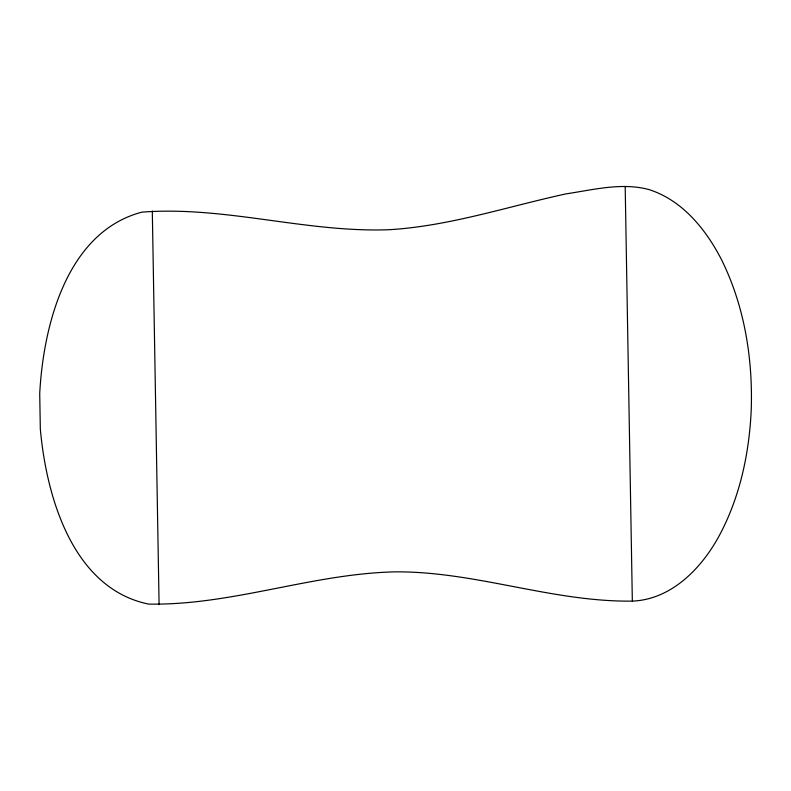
<?xml version="1.0" encoding="UTF-8"?>
<svg xmlns="http://www.w3.org/2000/svg" width="791" height="791" viewBox="0 0 791 791"><rect width="100%" height="100%" fill="white"/><g stroke="black" fill="none" stroke-linecap="round" stroke-linejoin="round"><path stroke-width="1.19" d="M632.335 601.111C670.649 599.618 700.342 569.49 718.04 537.89C739.565 498.894 749.176 454.341 751.223 410.124C752.953 358.422 744.43 305.603 721.194 259.043C705.621 229.054 682.228 200.172 648.956 189.563C621.716 182.256 593.309 189.81 566.158 193.854C507.407 206.58 449.634 226.058 389.281 229.706C306.305 232.851 224.842 205.729 141.876 212.146C66.632 232.03 43.317 325.704 39.718 393.572L40.321 428.92C46.313 496.175 72.386 588.455 148.629 604.097C232.04 605.54 311.97 573.673 395.184 571.863C475.361 571.25 552.167 602.129 632.335 601.111L625.187 186.399M152.307 211.019L159.09 604.601"/></g></svg>
